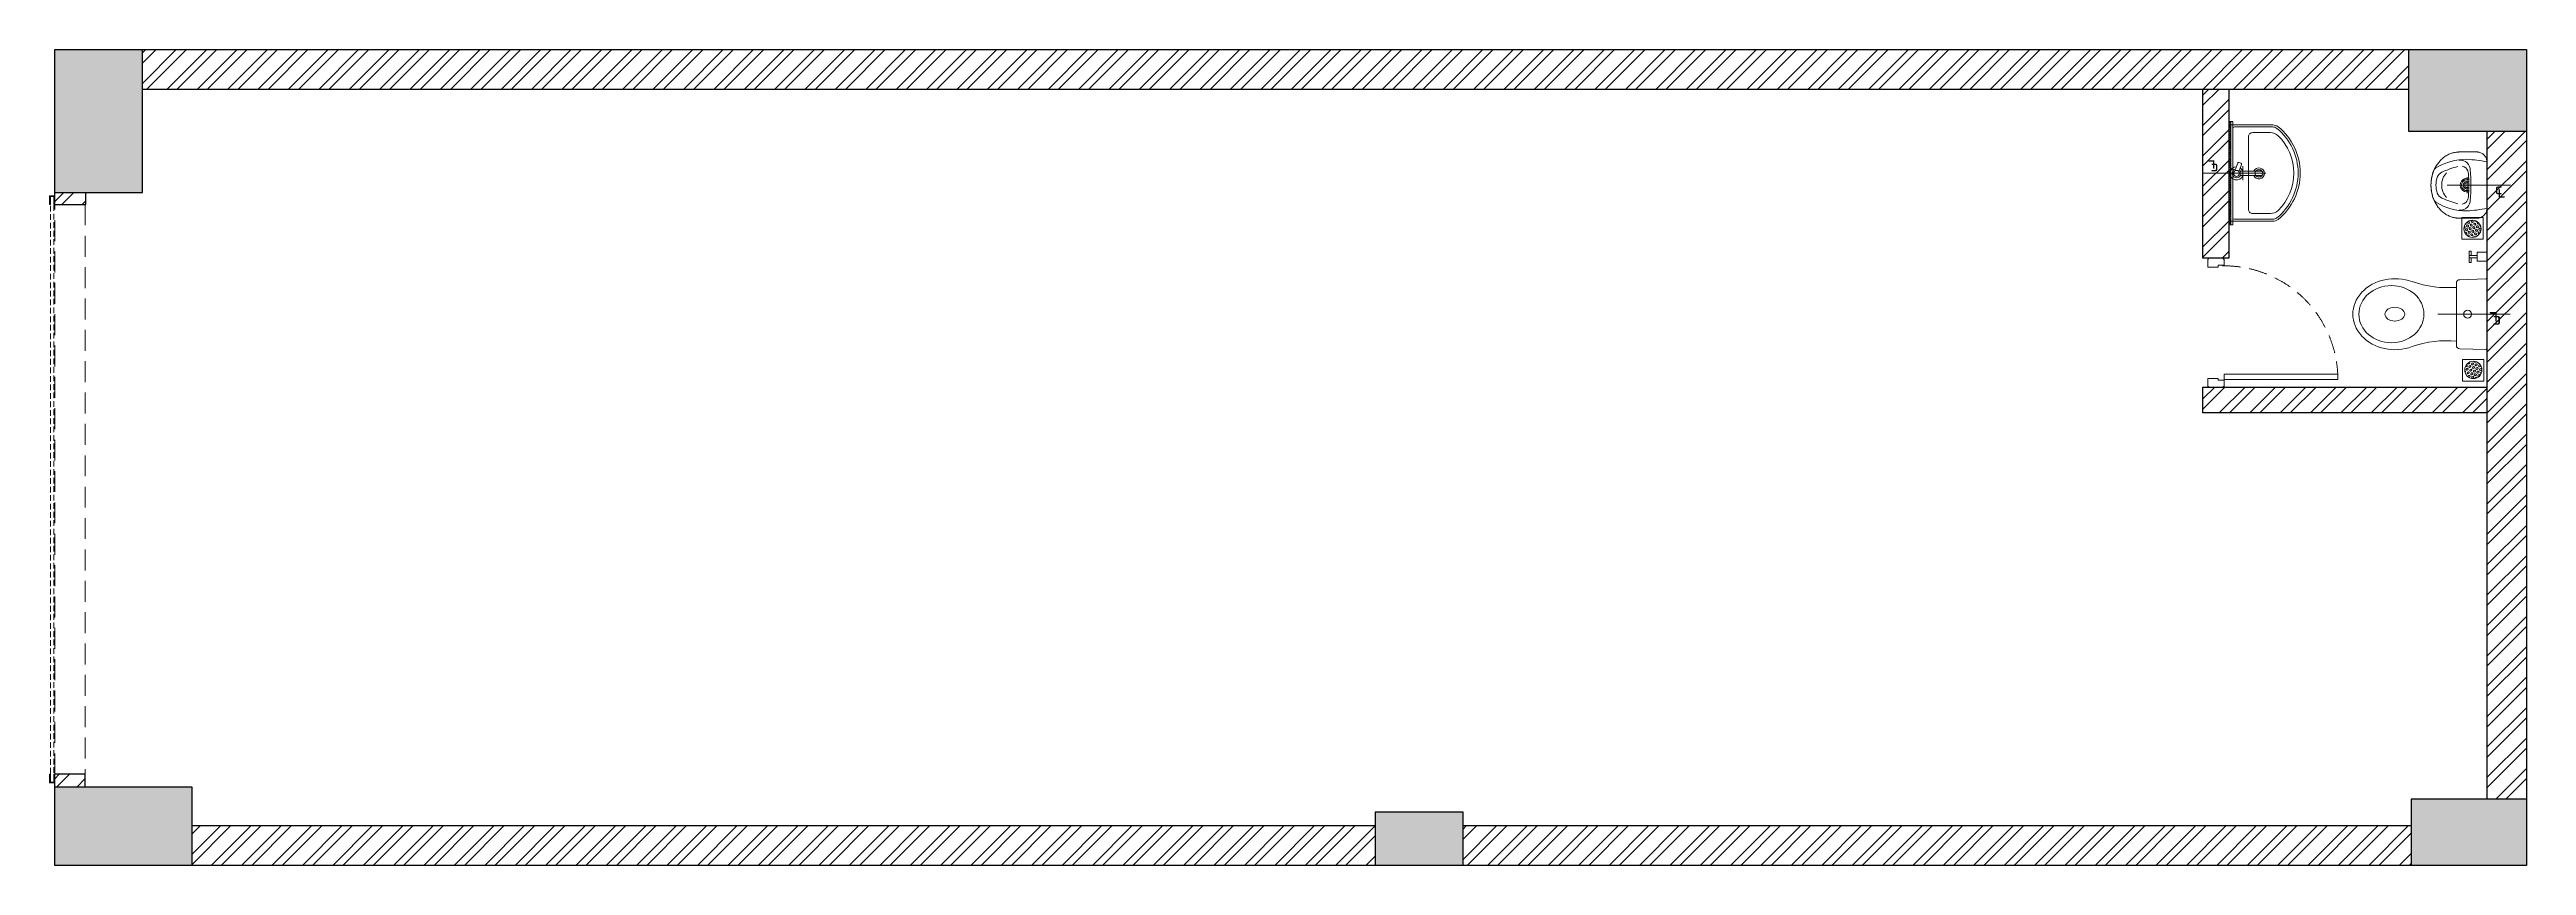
# Model space of a CAD drawing. Header units: feet. Extents: x -14395 to 0, y 0 to 4742.
import ezdxf

# ---------------------------------------------------------------- set-up
doc = ezdxf.new("R2010")
doc.units = ezdxf.units.FT
doc.header["$LTSCALE"] = 33
doc.header["$MEASUREMENT"] = 0
for name, pattern in [('CENTER', [2, 1.25, -0.25, 0.25, -0.25]), ('DOT2', [0.125, 0, -0.125]), ('HIDDEN', [9.525, 6.35, -3.175]), ('HIDDEN2', [4.7625, 3.175, -1.5875]), ('HIDDENX2', [0.75, 0.5, -0.25])]:
    doc.linetypes.add(name, pattern=pattern)
for name, color, linetype, lineweight in [('A-shutter', 8, 'Continuous', 18), ('A-WALL HATCH', 251, 'Continuous', 5), ('beam', 90, 'Continuous', 9), ('centerline-toilets', 2, 'CENTER', 13), ('column hatch', 5, 'Continuous', 0), ('Door', 2, 'Continuous', 13), ('ele', 252, 'Continuous', 13), ('Fhitting', 152, 'Continuous', 30), ('LENS-DOOR', 34, 'Continuous', 20), ('Mirror', 150, 'Continuous', 20), ('Panelling', 65, 'Continuous', 18), ('PARTITION', 22, 'Continuous', 30), ('rolling shutter', 1, 'Continuous', 5), ('Toilet', 5, 'Continuous', 9)]:
    doc.layers.add(name, color=color, linetype=linetype, lineweight=lineweight)
doc.layers.add('A-WALL', color=1, linetype='Continuous')
doc.layers.add('column', color=10, linetype='Continuous')
doc.styles.get("Standard").update_dxf_attribs({"font": 'GILC____.TTF'})

# ---------------------------------------------------------------- blocks, each defined once
blk = doc.blocks.new('*U8')
at = {"layer": 'A-shutter', "color": 5, "ltscale": 10}
for points in [[(41037400, -1561539), (41037400, -1561544), (41037355, -1561544), (41037355, -1561564), (41037400, -1561564), (41037400, -1561569), (41037350, -1561569), (41037350, -1561539)], [(41040712, -1561539), (41040712, -1561544), (41040757, -1561544), (41040757, -1561564), (41040712, -1561564), (41040712, -1561569), (41040762, -1561569), (41040762, -1561539)]]:
    blk.add_lwpolyline(points, close=True, dxfattribs=at)
at = {"layer": 'A-shutter', "color": 5, "linetype": 'HIDDENX2', "ltscale": 2}
blk.add_lwpolyline([(41037355, -1561544), (41037355, -1561564), (41040757, -1561564), (41040757, -1561544)], close=True, dxfattribs=at)
blk = doc.blocks.new('DLF-RSP-AR-CD-DWG-4DT-3113$0$X-TYPICAL TOILET UPPER FLOORS - 02$0$urinals')
at = {"layer": 'Toilet'}
for p, q in [((0, -16), (0, 8)), ((-46, -115), (46, -115)), ((0, -105), (0, -161))]:
    blk.add_line(p, q, dxfattribs=at)
blk.add_lwpolyline([(135, 0), (-135, 0, 0.036949), (-150, -116, 0.138094), (-100, -297, 0.221721), (-52, -318, 0.062656), (0, -325, 0.062656), (52, -318, 0.221721), (100, -297, 0.138094), (150, -116, 0.036949)], format="xyb", close=True, dxfattribs=at)
for centre, radius, start, end in [((-91, -153), 53.8, 148.4868, 188.6401), ((-94, -145), 47.1, 93.3708, 154.4824), ((-71, -150), 40.2, 106.7016, 169.725), ((3, -1238), 1145, 90.1625, 95.0265), ((-51, -225), 119, 89.5454, 105.8857), ((0, -996), 891, 89.9918, 93.182), ((0, -115), 40, 167.428, 12.572), ((0, -115), 33, 164.1814, 15.8186), ((0, -115), 32, 163.6049, 16.3951), ((0, -115), 22.6, 155.6653, 24.3347), ((0, -115), 14.7, 139.9109, 40.0891), ((-3, -1238), 1145, 84.9735, 89.8375), ((0, -996), 891, 86.818, 90.0082), ((51, -225), 119, 74.1143, 90.4546), ((71, -150), 40.2, 10.275, 73.2984), ((94, -145), 47.1, 25.5176, 86.6292), ((91, -153), 53.8, 351.3599, 31.5132), ((414, -38), 538, 193.994, 204.5632), ((-30, -241), 50, 204.5632, 250.4606), ((-2, -165), 97.6, 225, 270.9552), ((2, -165), 97.6, 269.0448, 315), ((30, -241), 50, 289.5394, 335.4368), ((-414, -38), 538, 335.4368, 346.006), ((-2, -161), 135, 250.4606, 270.6492), ((2, -161), 135, 269.3508, 289.5394)]:
    blk.add_arc(centre, radius, start, end, dxfattribs=at)
blk.add_open_spline([(135, 0), (105, 0), (76, 0), (-13, 0), (-73, 0), (-133, 0), (-133, 0), (-134, 0), (-134, 0), (-135, 0), (-135, 0), (-135, 0), (-135, 0), (-135, 0), (-135, 0), (-135, 0), (-135, 0), (-135, 0), (-135, 0), (-135, 0), (-135, 0), (-135, 0), (-135, 0), (-136, 0), (-136, 0), (-136, 0), (-137, 0), (-138, 0), (-138, 0), (-141, 0), (-142, 0), (-146, -1), (-149, -2), (-155, -3), (-158, -5), (-163, -7), (-166, -9), (-171, -13), (-173, -15), (-178, -19), (-180, -22), (-184, -27), (-185, -29), (-188, -35), (-189, -38), (-191, -43), (-191, -46), (-192, -50), (-192, -51), (-192, -52), (-192, -54), (-193, -56), (-193, -56), (-193, -57), (-193, -57), (-193, -57), (-193, -57), (-193, -57), (-193, -57), (-193, -57), (-193, -57), (-193, -58), (-193, -58), (-193, -58), (-193, -58), (-193, -58), (-193, -58), (-193, -58), (-193, -59), (-193, -59), (-193, -60), (-193, -61), (-193, -62), (-193, -65), (-193, -66), (-193, -72), (-193, -75), (-193, -86), (-193, -93), (-193, -114), (-193, -128), (-193, -146), (-193, -145), (-193, -149), (-193, -150), (-193, -154), (-193, -156), (-193, -159), (-193, -159), (-193, -159), (-193, -159), (-193, -160), (-193, -160), (-193, -160), (-193, -160), (-193, -160), (-193, -160), (-193, -160), (-193, -160), (-193, -160), (-193, -160), (-193, -160), (-193, -161), (-193, -161), (-193, -161), (-193, -162), (-193, -162), (-192, -164), (-192, -165), (-192, -168), (-192, -170), (-192, -176), (-191, -180), (-189, -191), (-188, -198), (-183, -212), (-180, -219), (-173, -233), (-169, -240), (-159, -253), (-154, -259), (-142, -271), (-136, -277), (-123, -287), (-115, -292), (-101, -301), (-93, -305), (-77, -311), (-69, -314), (-53, -319), (-44, -321), (-28, -323), (-20, -324), (-9, -325), (-7, -325), (-3, -325), (-1, -325), (2, -325), (4, -325), (8, -325), (11, -325), (21, -324), (27, -323), (42, -321), (50, -319), (67, -315), (75, -312), (92, -305), (100, -301), (115, -292), (123, -288), (136, -277), (143, -271), (155, -259), (160, -252), (170, -238), (174, -231), (181, -217), (184, -210), (188, -195), (190, -188), (191, -179), (191, -178), (192, -174), (192, -171), (192, -168), (192, -167), (192, -164), (192, -162), (192, -160), (192, -160), (192, -160), (192, -160), (192, -160), (192, -159), (192, -159), (192, -159), (192, -158), (192, -157), (192, -156), (192, -155), (192, -152), (192, -150), (192, -143), (192, -144), (192, -132), (192, -124), (192, -99), (192, -82), (192, -65), (192, -64), (192, -62), (192, -60), (192, -58), (192, -58), (192, -57), (192, -57), (192, -57), (192, -57), (192, -57), (192, -57), (192, -57), (192, -57), (192, -57), (192, -57), (192, -56), (192, -56), (192, -55), (192, -55), (192, -53), (192, -52), (192, -48), (191, -46), (190, -40), (189, -37), (186, -31), (184, -28), (180, -22), (178, -19), (173, -14), (170, -12), (164, -8), (161, -6), (155, -3), (151, -2), (145, -1), (142, 0), (137, 0), (136, 0), (135, 0)], degree=3, knots=[0, 0, 0, 0, 0.329607, 0.329607, 0.988822, 0.988822, 0.996691, 0.996691, 0.998638, 0.998638, 0.99992, 0.99992, 1.000227, 1.000227, 1.000534, 1.000534, 1.001148, 1.001148, 1.002375, 1.002375, 1.00483, 1.00483, 1.009739, 1.009739, 1.019558, 1.019558, 1.039196, 1.039196, 1.078472, 1.078472, 1.157024, 1.157024, 1.314128, 1.314128, 1.471232, 1.471232, 1.628335, 1.628335, 1.785439, 1.785439, 1.942543, 1.942543, 2.099647, 2.099647, 2.256751, 2.256751, 2.413855, 2.413855, 2.450944, 2.450944, 2.525122, 2.525122, 2.556641, 2.556641, 2.563699, 2.563699, 2.567479, 2.567479, 2.57001, 2.57001, 2.570783, 2.570783, 2.572328, 2.572328, 2.573873, 2.573873, 2.576964, 2.576964, 2.583145, 2.583145, 2.595507, 2.595507, 2.620232, 2.620232, 2.669681, 2.669681, 2.76858, 2.76858, 2.966376, 2.966376, 3.36197, 3.36197, 3.45996, 3.45996, 3.491387, 3.491387, 3.554241, 3.554241, 3.562213, 3.562213, 3.566829, 3.566829, 3.570018, 3.570018, 3.570684, 3.570684, 3.571294, 3.571294, 3.571904, 3.571904, 3.573124, 3.573124, 3.575564, 3.575564, 3.580444, 3.580444, 3.590203, 3.590203, 3.609723, 3.609723, 3.648762, 3.648762, 3.72684, 3.72684, 3.861362, 3.861362, 3.995884, 3.995884, 4.130406, 4.130406, 4.264928, 4.264928, 4.39945, 4.39945, 4.533972, 4.533972, 4.668494, 4.668494, 4.803016, 4.803016, 4.937539, 4.937539, 5.072061, 5.072061, 5.118026, 5.118026, 5.144558, 5.144558, 5.17109, 5.17109, 5.224154, 5.224154, 5.330281, 5.330281, 5.468863, 5.468863, 5.607445, 5.607445, 5.746027, 5.746027, 5.884609, 5.884609, 6.023191, 6.023191, 6.161773, 6.161773, 6.300355, 6.300355, 6.438937, 6.438937, 6.577519, 6.577519, 6.602876, 6.602876, 6.653589, 6.653589, 6.673028, 6.673028, 6.711906, 6.711906, 6.713712, 6.713712, 6.715518, 6.715518, 6.719129, 6.719129, 6.726351, 6.726351, 6.740796, 6.740796, 6.769686, 6.769686, 6.827466, 6.827466, 6.943027, 6.943027, 7.174147, 7.174147, 7.636387, 7.636387, 7.659394, 7.659394, 7.705407, 7.705407, 7.71212, 7.71212, 7.713128, 7.713128, 7.714137, 7.714137, 7.716153, 7.716153, 7.720185, 7.720185, 7.728249, 7.728249, 7.744378, 7.744378, 7.776636, 7.776636, 7.841152, 7.841152, 7.970184, 7.970184, 8.14844, 8.14844, 8.326696, 8.326696, 8.504953, 8.504953, 8.683209, 8.683209, 8.861465, 8.861465, 9.039722, 9.039722, 9.217978, 9.217978, 9.283185, 9.283185, 9.283185, 9.283185], dxfattribs=at)
blk = doc.blocks.new('jALI')
at = {"layer": 'Toilet', "ltscale": 5}
h = blk.add_hatch(dxfattribs=at)
h.set_pattern_fill('HEX', color=256, scale=50, angle=135, double=1)
h.set_pattern_definition([(135, (-344825.863, 460708.187), (-7.65465545, -7.65465545), [6.25, -12.5]), (255, (-344825.863, 460708.187), (10.4564538, -2.80179835), [6.25, -12.5]), (195, (-344830.282, 460712.606), (2.80179835, -10.4564538), [6.25, -12.5])])
edge = h.paths.add_edge_path()
edge.add_arc((-393188, 163648), 50, -90, 270)
blk.add_lwpolyline([(-393250, 163582), (-393126, 163582), (-393126, 163709), (-393250, 163709)], close=True, dxfattribs=at)
blk.add_circle((-393188, 163648), 50, dxfattribs=at)
blk = doc.blocks.new('Urinal')
at = {"layer": 'centerline-toilets', "linetype": 'HIDDEN', "ltscale": 10}
blk.add_line((0, 231), (0, -137), dxfattribs=at)
at = {"layer": 'Fhitting', "lineweight": 0, "ltscale": 0.5, "rotation": 180}
blk.add_blockref('DLF-RSP-AR-CD-DWG-4DT-3113$0$X-TYPICAL TOILET UPPER FLOORS - 02$0$urinals', (0, 0), dxfattribs=at)
at = {"layer": 'Fhitting', "lineweight": 0, "ltscale": 0.5, "xscale": -1, "rotation": 90}
blk.add_blockref('jALI', (163394, -393104), dxfattribs=at)
at = {"layer": 'centerline-toilets', "linetype": 'DOT2', "insert": (-31, -69), "char_height": 75, "width": 495.83, "attachment_point": 5, "rotation": 270}
blk.add_mtext('{\\fISOCPEUR|b0|i0|c0|p34;℄}', dxfattribs=at)
blk = doc.blocks.new('Wash Basin')
at = {"layer": 'PARTITION', "lineweight": 9}
h = blk.add_hatch(dxfattribs=at)
h.set_pattern_fill('ANSI38', color=256, scale=70, angle=990, style=0, double=1)
h.set_pattern_definition([(315, (-64.7135, -33.325), (6.18718, 6.18718), []), (45, (-64.7135, -33.325), (6.18718, 18.56155), [21.875, -13.125])])
h.paths.add_polyline_path([(300, -22), (-300, -22), (-300, -34), (300, -34)])
at = {"layer": 'centerline-toilets', "linetype": 'HIDDEN', "ltscale": 10}
blk.add_line((0, -238), (0, 130), dxfattribs=at)
at = {"layer": 'Mirror', "ltscale": 0.5}
blk.add_lwpolyline([(-300, -34), (-300, -46), (300, -46), (300, -34)], close=True, dxfattribs=at)
at = {"layer": 'Panelling', "lineweight": 9}
blk.add_lwpolyline([(-300, -22), (-300, -34), (300, -34), (300, -22)], close=True, dxfattribs=at)
at = {"layer": 'Toilet', "ltscale": 100}
for p, q in [((-280, -32), (-280, -278)), ((-270, -22), (270, -22)), ((-268, -55), (-268, -278)), ((-258, -45), (258, -45)), ((-15, -89), (-15, -208)), ((11, -208), (11, -89)), ((268, -55), (268, -278)), ((280, -32), (280, -278))]:
    blk.add_line(p, q, dxfattribs=at)
blk.add_lwpolyline([(-235, -264, 0.191896), (-217, -309, 0.420236), (217, -309, 0.191896), (235, -264), (235, -161, 0.414214), (210, -136), (-210, -136, 0.414214), (-235, -161)], format="xyb", close=True, dxfattribs=at)
blk.add_lwpolyline([(41, -103), (-41, -103)], dxfattribs=at)
blk.add_lwpolyline([(23, -62), (58, -74, -0.414214), (61, -81), (58, -93, -0.414214), (50, -96), (16, -85)], format="xyb", dxfattribs=at)
for centre, radius in [((-2, -67), 17.5), ((-2, -197), 22.5)]:
    blk.add_circle(centre, radius, dxfattribs=at)
for centre, radius, start, end in [((-270, -32), 10, 90, 180), ((-258, -55), 10, 90, 180), ((258, -55), 10, 0, 90), ((270, -32), 10, 0, 90), ((-230, -278), 50, 180, 218.4461), ((-230, -278), 38, 180, 218.4461), ((-2, -197), 32.1, 113.0898, 66.246), ((-2, -197), 20.5, 128.0403, 237.2899), ((-2, -197), 20.5, 304.4733, 50.7332), ((230, -278), 38, 321.5539, 0), ((230, -278), 50, 321.5539, 0), ((0, -89), 348, 219.2826, 320.7174), ((0, -89), 336, 219.313, 320.687)]:
    blk.add_arc(centre, radius, start, end, dxfattribs=at)
for centre, major_axis, start_param, end_param in [((-2, -67), (0, 38.3), 4.720493, 9.081982), ((-2, -67), (-0.2, -25.6), 1.769108, 7.074098), ((-2, -67), (0, 38.3), 3.484555, 4.083576), ((-2, -208), (-9.04, 9.04), 0.785398, 3.926991)]:
    blk.add_ellipse(centre, major_axis=major_axis, ratio=1, start_param=start_param, end_param=end_param, dxfattribs=at)
at = {"layer": 'centerline-toilets', "linetype": 'DOT2', "insert": (33, 62), "char_height": 75, "width": 495.83, "attachment_point": 5, "rotation": 90}
blk.add_mtext('{\\fISOCPEUR|b0|i0|c0|p34;℄}', dxfattribs=at)
blk = doc.blocks.new('*U9')
at = {"layer": 'LENS-DOOR'}
for p, q in [((547492, 1778574), (547492, 1779235)), ((547523, 1779235), (547492, 1779235)), ((547523, 1779235), (547523, 1778574)), ((547447, 1778569), (547452, 1778569)), ((547447, 1778484), (547447, 1778569)), ((547452, 1778574), (547489, 1778574)), ((547452, 1778569), (547452, 1778574)), ((547489, 1778540), (547489, 1778574)), ((547489, 1778540), (547499, 1778540)), ((547523, 1778574), (547492, 1778574)), ((547499, 1778479), (547499, 1778540)), ((548145, 1778479), (548145, 1778540)), ((548156, 1778540), (548145, 1778540)), ((548192, 1778574), (548156, 1778574)), ((548156, 1778540), (548156, 1778574)), ((548192, 1778569), (548192, 1778574)), ((548197, 1778569), (548192, 1778569)), ((548197, 1778484), (548197, 1778569)), ((547447, 1778484), (547452, 1778484)), ((547452, 1778479), (547452, 1778484)), ((547452, 1778479), (547499, 1778479)), ((548192, 1778479), (548145, 1778479)), ((548192, 1778479), (548192, 1778484)), ((548197, 1778484), (548192, 1778484))]:
    blk.add_line(p, q, dxfattribs=at)
at = {"layer": 'LENS-DOOR', "color": 7, "linetype": 'HIDDEN2', "extrusion": (0, 0, -1)}
blk.add_ellipse((547492, 1778574), major_axis=(661, 0), ratio=1, start_param=-1.570791, end_param=0.051209, dxfattribs=at)

msp = doc.modelspace()

# ---------------------------------------------------------------- hatches: boundary and pattern name
at = {"layer": 'A-WALL HATCH'}
h = msp.add_hatch(dxfattribs=at)
h.set_pattern_fill('ANSI32', color=256, scale=333)
h.set_pattern_definition([(45, (-4682894.86, 5459095.81), (-88.2999593, 88.2999593), []), (45, (-4682835.99, 5459095.81), (-88.2999593, 88.2999593), [])])
h.paths.add_polyline_path([(-14185, 3842), (-14185, 3912), (-14365, 3912), (-14365, 3842)])
h.paths.add_polyline_path([(-14187, 455), (-14187, 530), (-14365, 530), (-14365, 455)])
h.paths.add_polyline_path([(-6690, 0), (-6690, 230), (-13567, 230), (-13567, 0)])
h.paths.add_polyline_path([(-670, 0), (-670, 230), (-6180, 230), (-6180, 0)])
h.paths.add_polyline_path([(0, 385), (0, 4267), (-230, 4267), (-230, 385)])
h.paths.add_polyline_path([(-685, 4512), (-685, 4742), (-13855, 4742), (-13855, 4512)])
h = msp.add_hatch(dxfattribs=at)
h.set_pattern_fill('ANSI32', color=256, scale=333)
h.paths.add_polyline_path([(-1880, 2780), (-230, 2780), (-230, 2630), (-1880, 2630)])
h.paths.add_polyline_path([(-1730, 3530), (-1880, 3530), (-1880, 4512), (-1730, 4512)])
at = {"layer": 'column hatch'}
h = msp.add_hatch(color=251, dxfattribs=at)
h.dxf.hatch_style = 1
h.paths.add_polyline_path([(-13855, 3912), (-13855, 4742), (-14364, 4742), (-14365, 3912)])
h.paths.add_polyline_path([(-13567, 0), (-13567, 455), (-14365, 455), (-14365, 0)])
h.paths.add_polyline_path([(-6180, 0), (-6180, 310), (-6690, 310), (-6690, 0)])
h.paths.add_polyline_path([(0, 0), (0, 385), (-670, 385), (-670, 0)])
h.paths.add_polyline_path([(0, 4267), (0, 4742), (-685, 4742), (-685, 4267)])

# ---------------------------------------------------------------- linework, layer by layer
at = {"layer": 'A-WALL'}
for p, q in [((-14365, 3842), (-14364, 4742)), ((-14364, 4742), (0, 4742)), ((0, 4742), (0, 0)), ((-13855, 4512), (-685, 4512)), ((-230, 4267), (-230, 385)), ((-14185, 3842), (-14185, 3912)), ((-14365, 3842), (-14185, 3842)), ((-14187, 530), (-14365, 530)), ((-14365, 0), (-14365, 530)), ((-14187, 455), (-14187, 530)), ((-6690, 230), (-13567, 230)), ((-670, 230), (-6180, 230)), ((0, 0), (-14365, 0))]:
    msp.add_line(p, q, dxfattribs=at)
for points in [[(-1730, 3530), (-1880, 3530), (-1880, 4512), (-1730, 4512)], [(-1880, 2780), (-230, 2780), (-230, 2630), (-1880, 2630)]]:
    msp.add_lwpolyline(points, close=True, dxfattribs=at)
at = {"layer": 'beam', "linetype": 'HIDDEN', "ltscale": 0.58}
msp.add_lwpolyline([(-14187, 530), (-14365, 530), (-14365, 3842), (-14187, 3842)], close=True, dxfattribs=at)
at = {"layer": 'centerline-toilets', "linetype": 'HIDDEN', "ltscale": 10}
msp.add_line((-516, 3204), (-95, 3204), dxfattribs=at)
at = {"layer": 'column'}
for p, q in [((-13855, 3912), (-13855, 4742)), ((-685, 4742), (-685, 4267)), ((-685, 4267), (0, 4267)), ((-14365, 3912), (-13855, 3912)), ((-13567, 455), (-14365, 455)), ((-13567, 0), (-13567, 455)), ((-6180, 310), (-6690, 310)), ((-6690, 310), (-6690, 0)), ((-6180, 0), (-6180, 310)), ((0, 385), (-670, 385)), ((-670, 385), (-670, 0))]:
    msp.add_line(p, q, dxfattribs=at)
at = {"layer": 'Toilet', "ltscale": 100}
for p, q in [((-333, 3571), (-333, 3505)), ((-322, 3571), (-333, 3571)), ((-333, 3545), (-287, 3545)), ((-333, 3531), (-287, 3531)), ((-322, 3505), (-333, 3505)), ((-322, 3571), (-322, 3545)), ((-322, 3531), (-322, 3505)), ((-287, 3564), (-230, 3564)), ((-287, 3564), (-287, 3512)), ((-230, 3512), (-287, 3512)), ((-230, 3564), (-230, 3512))]:
    msp.add_line(p, q, dxfattribs=at)
at = {"layer": 'Toilet'}
for p, q in [((-407, 3385), (-407, 3022)), ((-236, 3410), (-387, 3404)), ((-230, 3004), (-230, 3405)), ((-236, 2999), (-387, 3003))]:
    msp.add_line(p, q, dxfattribs=at)
msp.add_circle((-342, 3204), 22.9, dxfattribs=at)
for centre, radius, start, end in [((-456, 3981), 623, 250.5196, 274.5617), ((-388, 3385), 19.3, 89.1019, 179.6491), ((-236, 3405), 5.72, 0, 92.0454), ((-461, 2428), 622, 84.997, 109.0619), ((-388, 3022), 19.3, 180.3509, 270.8981), ((-236, 3004), 5.72, 267.9546, 0)]:
    msp.add_arc(centre, radius, start, end, dxfattribs=at)
at = {"layer": 'Toilet', "extrusion": (0, 0, -1)}
for centre, major_axis, ratio, start_param, end_param in [((-764, 3204), (245, 0), 0.842028, 7.436326, 11.41323), ((-765, 3204), (57.2, 0), 0.7, 1.570796326794896, 7.853981633974482)]:
    msp.add_ellipse(centre, major_axis=major_axis, ratio=ratio, start_param=start_param, end_param=end_param, dxfattribs=at)
msp.add_ellipse((-785, 3204), major_axis=(189, 0), ratio=0.878788, dxfattribs=at)

# ---------------------------------------------------------------- block references
at = {"layer": 'Door', "xscale": -1, "rotation": 270}
msp.add_blockref('*U9', (-1780331, -544668), dxfattribs=at)
at = {"layer": 'ele', "color": 0, "lineweight": -2, "rotation": 90.00000000000003}
for name, p in [('Wash Basin', (-1752, 4024)), ('Urinal', (-230, 3954))]:
    msp.add_blockref(name, p, dxfattribs=at)
at = {"layer": 'Fhitting', "lineweight": 0, "ltscale": 0.5}
msp.add_blockref('jALI', (392879, -160768), dxfattribs=at)
at = {"layer": 'rolling shutter', "color": 2, "xscale": -1, "rotation": 270}
msp.add_blockref('*U8', (1547174, -41036870, 0), dxfattribs=at)

# ---------------------------------------------------------------- texts
at = {"layer": 'centerline-toilets', "linetype": 'DOT2', "insert": (-173, 3169), "char_height": 85.83, "width": 567.4, "attachment_point": 5, "rotation": 180}
msp.add_mtext('{\\fISOCPEUR|b0|i0|c0|p34;℄}', dxfattribs=at)

doc.saveas('drawing.dxf')
